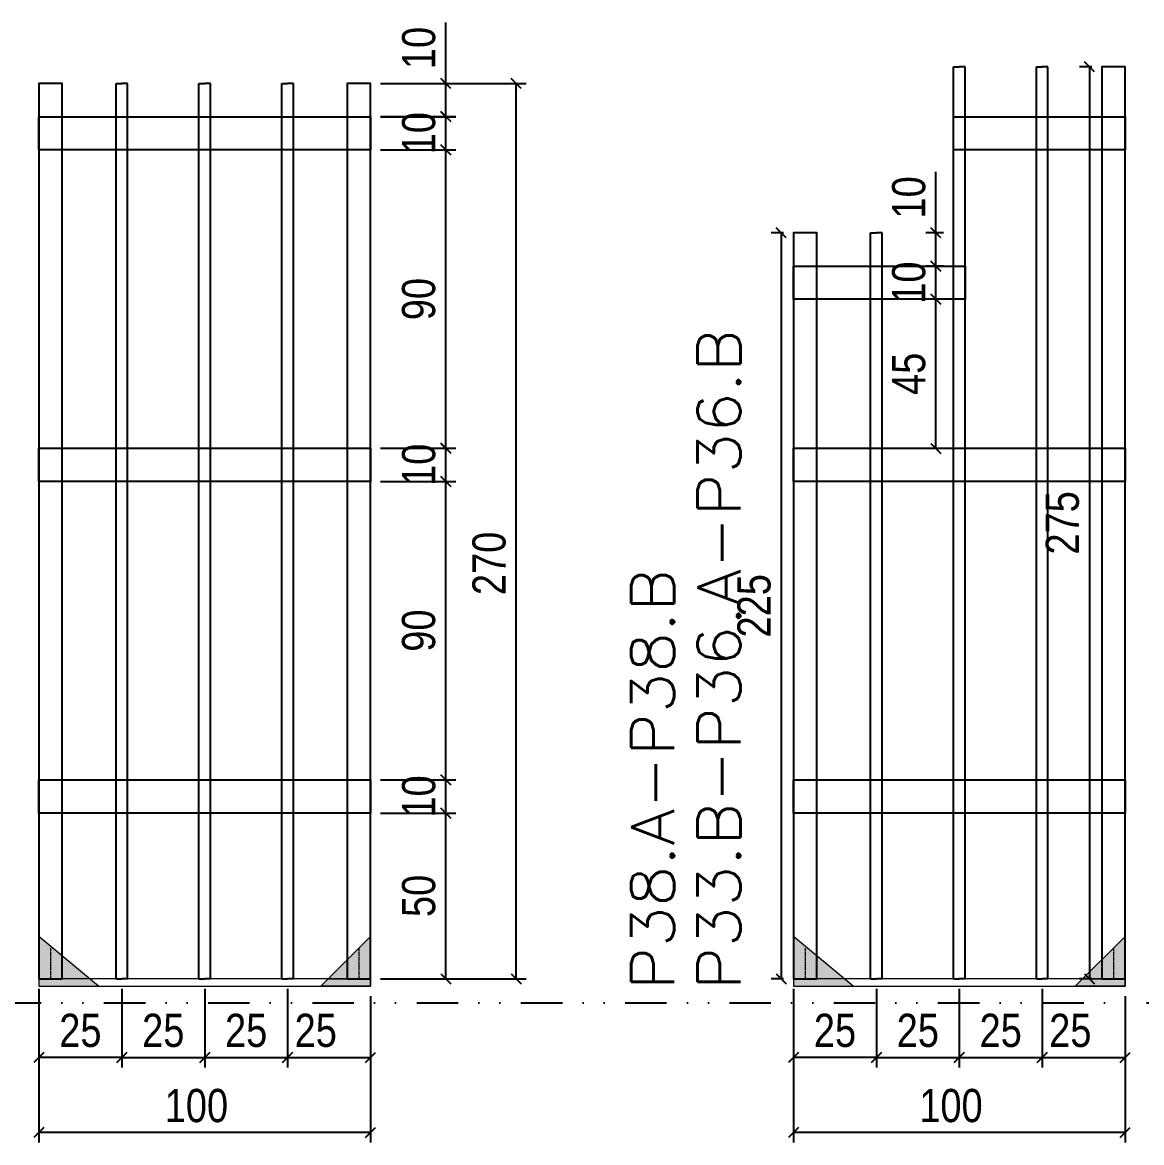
# Model space of a CAD drawing. Extents: x 14400 to 27878, y -21631 to 6985.
# Drawn here: x 20086 to 20423.6, y -13293.9 to -12956.2 of the extents above; entities that cross this region are included whole.
import ezdxf

# ---------------------------------------------------------------- set-up
doc = ezdxf.new("R2010")
doc.units = 0
doc.linetypes.add('DIVIDE2', pattern=[0.625, 0.25, -0.125, 0, -0.125, 0, -0.125])
doc.linetypes.add('HIDDEN', pattern=[0.375, 0.25, -0.125])
for name, color, linetype in [('COTA', 241, 'Continuous'), ('Nível', 160, 'Continuous'), ('SARR_2.2x10', 60, 'Continuous'), ('SARR_3.5x7', 81, 'Continuous'), ('SARR_7x7', 40, 'Continuous')]:
    doc.layers.add(name, color=color, linetype=linetype)
for name, color, linetype, lineweight in [('Madeira', 126, 'Continuous', 18), ('Sarr 2.2x7', 40, 'Continuous', 9), ('Texto Seção', 7, 'Continuous', 15)]:
    doc.layers.add(name, color=color, linetype=linetype, lineweight=lineweight)
doc.styles.add('COTA TECNICA', font='techl___.ttf', dxfattribs={"height": 10})
doc.styles.add('REGUA-120', font='ROMANS.shx', dxfattribs={"height": 15})
doc.dimstyles.new('PAINEL', dxfattribs={"dimtxt": 10, "dimasz": 3, "dimexe": 3, "dimexo": 3, "dimgap": 3, "dimtad": 1, "dimdec": 1, "dimzin": 12, "dimdsep": 46, "dimtxsty": 'COTA TECNICA', "dimblk1": 'OBLIQUE', "dimblk2": 'OBLIQUE', "dimsah": 1, "dimcen": 0.9, "dimclrd": 4, "dimclre": 4, "dimclrt": 240, "dimadec": 1, "dimazin": 3, "dimtfac": 1, "dimtdec": 1, "dimtmove": 0, "dimatfit": 3, "dimfxl": 1, "dimtolj": 1, "dimtzin": 12, "dimarcsym": 0})

# ---------------------------------------------------------------- blocks, each defined once
blk = doc.blocks.new('_Oblique')
at = {"color": 0, "linetype": 'ByBlock', "lineweight": -2}
blk.add_line((-0.5, -0.5), (0.5, 0.5), dxfattribs=at)
blk = doc.blocks.new('*D3306')
at = {"layer": 'COTA', "color": 4, "lineweight": -2, "transparency": 16777216}
for p, q in [((20090.98, -13262.77), (20090.98, -13293.94)), ((20190.98, -13262.77), (20190.98, -13293.94)), ((20190.98, -13290.94), (20090.98, -13290.94))]:
    blk.add_line(p, q, dxfattribs=at)
at = {"layer": 'Defpoints', "color": 0, "transparency": 16777216}
for p in [(20090.98, -13259.77), (20190.98, -13259.77), (20090.98, -13290.94)]:
    blk.add_point(p, dxfattribs=at)
at = {"layer": 'COTA', "color": 4, "lineweight": -2, "transparency": 16777216, "xscale": 3, "yscale": 3, "zscale": 3, "rotation": 180}
blk.add_blockref('_Oblique', (20090.98, -13290.94), dxfattribs=at)
at = {"layer": 'COTA', "color": 4, "lineweight": -2, "transparency": 16777216, "xscale": 3, "yscale": 3, "zscale": 3}
blk.add_blockref('_Oblique', (20190.98, -13290.94), dxfattribs=at)
at = {"layer": 'COTA', "color": 240, "transparency": 16777216, "insert": (20138.48, -13282.84), "char_height": 10, "attachment_point": 5, "style": 'COTA TECNICA'}
blk.add_mtext('\\A1;100', dxfattribs=at)
blk = doc.blocks.new('*D3307')
at = {"layer": 'COTA', "color": 4, "lineweight": -2, "transparency": 16777216}
for p, q in [((20090.98, -13247.57), (20090.98, -13271.27)), ((20115.98, -13247.57), (20115.98, -13271.27)), ((20115.98, -13268.27), (20090.98, -13268.27))]:
    blk.add_line(p, q, dxfattribs=at)
at = {"layer": 'Defpoints', "color": 0, "transparency": 16777216}
for p in [(20090.98, -13244.57), (20115.98, -13244.57), (20090.98, -13268.27)]:
    blk.add_point(p, dxfattribs=at)
at = {"layer": 'COTA', "color": 4, "lineweight": -2, "transparency": 16777216, "xscale": 3, "yscale": 3, "zscale": 3, "rotation": 180}
blk.add_blockref('_Oblique', (20090.98, -13268.27), dxfattribs=at)
at = {"layer": 'COTA', "color": 4, "lineweight": -2, "transparency": 16777216, "xscale": 3, "yscale": 3, "zscale": 3}
blk.add_blockref('_Oblique', (20115.98, -13268.27), dxfattribs=at)
at = {"layer": 'COTA', "color": 240, "transparency": 16777216, "insert": (20103.48, -13260.16), "char_height": 10, "attachment_point": 5, "style": 'COTA TECNICA'}
blk.add_mtext('\\A1;25', dxfattribs=at)
blk = doc.blocks.new('*D3308')
at = {"layer": 'COTA', "color": 4, "lineweight": -2, "transparency": 16777216}
for p, q in [((20165.98, -13247.57), (20165.98, -13271.27)), ((20190.98, -13249.77), (20190.98, -13271.27)), ((20165.98, -13268.27), (20190.98, -13268.27))]:
    blk.add_line(p, q, dxfattribs=at)
at = {"layer": 'Defpoints', "color": 0, "transparency": 16777216}
for p in [(20165.98, -13244.57), (20190.98, -13246.77), (20190.98, -13268.27)]:
    blk.add_point(p, dxfattribs=at)
at = {"layer": 'COTA', "color": 4, "lineweight": -2, "transparency": 16777216, "xscale": 3, "yscale": 3, "zscale": 3, "rotation": 180}
blk.add_blockref('_Oblique', (20165.98, -13268.27), dxfattribs=at)
at = {"layer": 'COTA', "color": 4, "lineweight": -2, "transparency": 16777216, "xscale": 3, "yscale": 3, "zscale": 3}
blk.add_blockref('_Oblique', (20190.98, -13268.27), dxfattribs=at)
at = {"layer": 'COTA', "color": 240, "transparency": 16777216, "insert": (20174.48, -13260.16), "char_height": 10, "attachment_point": 5, "style": 'COTA TECNICA'}
blk.add_mtext('\\A1;25', dxfattribs=at)
blk = doc.blocks.new('*D3309')
at = {"layer": 'COTA', "color": 4, "lineweight": -2, "transparency": 16777216}
for p, q in [((20115.98, -13247.57), (20115.98, -13271.27)), ((20140.98, -13247.57), (20140.98, -13271.27)), ((20115.98, -13268.27), (20140.98, -13268.27))]:
    blk.add_line(p, q, dxfattribs=at)
at = {"layer": 'Defpoints', "color": 0, "transparency": 16777216}
for p in [(20115.98, -13244.57), (20140.98, -13244.57), (20140.98, -13268.27)]:
    blk.add_point(p, dxfattribs=at)
at = {"layer": 'COTA', "color": 4, "lineweight": -2, "transparency": 16777216, "xscale": 3, "yscale": 3, "zscale": 3, "rotation": 180}
blk.add_blockref('_Oblique', (20115.98, -13268.27), dxfattribs=at)
at = {"layer": 'COTA', "color": 4, "lineweight": -2, "transparency": 16777216, "xscale": 3, "yscale": 3, "zscale": 3}
blk.add_blockref('_Oblique', (20140.98, -13268.27), dxfattribs=at)
at = {"layer": 'COTA', "color": 240, "transparency": 16777216, "insert": (20128.48, -13260.16), "char_height": 10, "attachment_point": 5, "style": 'COTA TECNICA'}
blk.add_mtext('\\A1;25', dxfattribs=at)
blk = doc.blocks.new('*D3310')
at = {"layer": 'COTA', "color": 4, "lineweight": -2, "transparency": 16777216}
for p, q in [((20193.98, -13194.57), (20216.68, -13194.57)), ((20213.68, -13244.57), (20213.68, -13194.57)), ((20193.98, -13244.57), (20216.68, -13244.57))]:
    blk.add_line(p, q, dxfattribs=at)
at = {"layer": 'Defpoints', "color": 0, "transparency": 16777216}
for p in [(20190.98, -13194.57), (20213.68, -13194.57), (20190.98, -13244.57)]:
    blk.add_point(p, dxfattribs=at)
at = {"layer": 'COTA', "color": 4, "lineweight": -2, "transparency": 16777216, "xscale": 3, "yscale": 3, "zscale": 3}
for p, rotation in [((20213.68, -13194.57), 90), ((20213.68, -13244.57), 270)]:
    blk.add_blockref('_Oblique', p, dxfattribs=dict(at, rotation=rotation))
at = {"layer": 'COTA', "color": 240, "transparency": 16777216, "insert": (20205.57, -13219.57), "char_height": 10, "attachment_point": 5, "rotation": 90, "style": 'COTA TECNICA'}
blk.add_mtext('\\A1;50', dxfattribs=at)
blk = doc.blocks.new('*D3311')
at = {"layer": 'COTA', "color": 4, "lineweight": -2, "transparency": 16777216}
for p, q in [((20140.98, -13247.57), (20140.98, -13271.27)), ((20165.98, -13247.57), (20165.98, -13271.27)), ((20140.98, -13268.27), (20165.98, -13268.27))]:
    blk.add_line(p, q, dxfattribs=at)
at = {"layer": 'Defpoints', "color": 0, "transparency": 16777216}
for p in [(20140.98, -13244.57), (20165.98, -13244.57), (20165.98, -13268.27)]:
    blk.add_point(p, dxfattribs=at)
at = {"layer": 'COTA', "color": 4, "lineweight": -2, "transparency": 16777216, "xscale": 3, "yscale": 3, "zscale": 3, "rotation": 180}
blk.add_blockref('_Oblique', (20140.98, -13268.27), dxfattribs=at)
at = {"layer": 'COTA', "color": 4, "lineweight": -2, "transparency": 16777216, "xscale": 3, "yscale": 3, "zscale": 3}
blk.add_blockref('_Oblique', (20165.98, -13268.27), dxfattribs=at)
at = {"layer": 'COTA', "color": 240, "transparency": 16777216, "insert": (20153.48, -13260.16), "char_height": 10, "attachment_point": 5, "style": 'COTA TECNICA'}
blk.add_mtext('\\A1;25', dxfattribs=at)
blk = doc.blocks.new('*D3312')
at = {"layer": 'COTA', "color": 4, "lineweight": -2, "transparency": 16777216}
for p, q in [((20193.98, -13184.57), (20216.68, -13184.57)), ((20213.68, -13194.57), (20213.68, -13184.57)), ((20193.98, -13194.57), (20216.68, -13194.57))]:
    blk.add_line(p, q, dxfattribs=at)
at = {"layer": 'Defpoints', "color": 0, "transparency": 16777216}
for p in [(20190.98, -13184.57), (20213.68, -13184.57), (20190.98, -13194.57)]:
    blk.add_point(p, dxfattribs=at)
at = {"layer": 'COTA', "color": 4, "lineweight": -2, "transparency": 16777216, "xscale": 3, "yscale": 3, "zscale": 3}
for p, rotation in [((20213.68, -13184.57), 90), ((20213.68, -13194.57), 270)]:
    blk.add_blockref('_Oblique', p, dxfattribs=dict(at, rotation=rotation))
at = {"layer": 'COTA', "color": 240, "transparency": 16777216, "insert": (20205.58, -13189.57), "char_height": 10, "attachment_point": 5, "rotation": 90, "style": 'COTA TECNICA'}
blk.add_mtext('\\A1;10', dxfattribs=at)
blk = doc.blocks.new('*D3313')
at = {"layer": 'COTA', "color": 4, "lineweight": -2, "transparency": 16777216}
for p, q in [((20193.98, -13094.57), (20216.68, -13094.57)), ((20213.68, -13184.57), (20213.68, -13094.57)), ((20193.98, -13184.57), (20216.68, -13184.57))]:
    blk.add_line(p, q, dxfattribs=at)
at = {"layer": 'Defpoints', "color": 0, "transparency": 16777216}
for p in [(20190.98, -13094.57), (20213.68, -13094.57), (20190.98, -13184.57)]:
    blk.add_point(p, dxfattribs=at)
at = {"layer": 'COTA', "color": 4, "lineweight": -2, "transparency": 16777216, "xscale": 3, "yscale": 3, "zscale": 3}
for p, rotation in [((20213.68, -13094.57), 90), ((20213.68, -13184.57), 270)]:
    blk.add_blockref('_Oblique', p, dxfattribs=dict(at, rotation=rotation))
at = {"layer": 'COTA', "color": 240, "transparency": 16777216, "insert": (20205.55, -13139.57), "char_height": 10, "attachment_point": 5, "rotation": 90, "style": 'COTA TECNICA'}
blk.add_mtext('\\A1;90', dxfattribs=at)
blk = doc.blocks.new('*D3314')
at = {"layer": 'COTA', "color": 4, "lineweight": -2, "transparency": 16777216}
for p, q in [((20193.98, -13084.57), (20216.68, -13084.57)), ((20213.68, -13094.57), (20213.68, -13084.57)), ((20193.98, -13094.57), (20216.68, -13094.57))]:
    blk.add_line(p, q, dxfattribs=at)
at = {"layer": 'Defpoints', "color": 0, "transparency": 16777216}
for p in [(20190.98, -13084.57), (20213.68, -13084.57), (20190.98, -13094.57)]:
    blk.add_point(p, dxfattribs=at)
at = {"layer": 'COTA', "color": 4, "lineweight": -2, "transparency": 16777216, "xscale": 3, "yscale": 3, "zscale": 3}
for p, rotation in [((20213.68, -13084.57), 90), ((20213.68, -13094.57), 270)]:
    blk.add_blockref('_Oblique', p, dxfattribs=dict(at, rotation=rotation))
at = {"layer": 'COTA', "color": 240, "transparency": 16777216, "insert": (20205.58, -13089.57), "char_height": 10, "attachment_point": 5, "rotation": 90, "style": 'COTA TECNICA'}
blk.add_mtext('\\A1;10', dxfattribs=at)
blk = doc.blocks.new('*D3315')
at = {"layer": 'COTA', "color": 4, "lineweight": -2, "transparency": 16777216}
for p, q in [((20193.98, -12974.6), (20237.9, -12974.6)), ((20234.9, -13244.6), (20234.9, -12974.6)), ((20193.98, -13244.6), (20237.9, -13244.6))]:
    blk.add_line(p, q, dxfattribs=at)
at = {"layer": 'Defpoints', "color": 0, "transparency": 16777216}
for p in [(20190.98, -12974.6), (20234.9, -12974.6), (20190.98, -13244.6)]:
    blk.add_point(p, dxfattribs=at)
at = {"layer": 'COTA', "color": 4, "lineweight": -2, "transparency": 16777216, "xscale": 3, "yscale": 3, "zscale": 3}
for p, rotation in [((20234.9, -12974.6), 90), ((20234.9, -13244.6), 270)]:
    blk.add_blockref('_Oblique', p, dxfattribs=dict(at, rotation=rotation))
at = {"layer": 'COTA', "color": 240, "transparency": 16777216, "insert": (20226.8, -13119.3), "char_height": 10, "attachment_point": 5, "rotation": 90, "style": 'COTA TECNICA'}
blk.add_mtext('\\A1;270', dxfattribs=at)
blk = doc.blocks.new('*D3321')
at = {"layer": 'COTA', "color": 4, "lineweight": -2, "transparency": 16777216}
for p, q in [((20318.59, -13262.77), (20318.59, -13293.94)), ((20418.59, -13262.77), (20418.59, -13293.94)), ((20418.59, -13290.94), (20318.59, -13290.94))]:
    blk.add_line(p, q, dxfattribs=at)
at = {"layer": 'Defpoints', "color": 0, "transparency": 16777216}
for p in [(20318.59, -13259.77), (20418.59, -13259.77), (20318.59, -13290.94)]:
    blk.add_point(p, dxfattribs=at)
at = {"layer": 'COTA', "color": 4, "lineweight": -2, "transparency": 16777216, "xscale": 3, "yscale": 3, "zscale": 3, "rotation": 180}
blk.add_blockref('_Oblique', (20318.59, -13290.94), dxfattribs=at)
at = {"layer": 'COTA', "color": 4, "lineweight": -2, "transparency": 16777216, "xscale": 3, "yscale": 3, "zscale": 3}
blk.add_blockref('_Oblique', (20418.59, -13290.94), dxfattribs=at)
at = {"layer": 'COTA', "color": 240, "transparency": 16777216, "insert": (20366.09, -13282.84), "char_height": 10, "attachment_point": 5, "style": 'COTA TECNICA'}
blk.add_mtext('\\A1;100', dxfattribs=at)
blk = doc.blocks.new('*D3322')
at = {"layer": 'COTA', "color": 4, "lineweight": -2, "transparency": 16777216}
for p, q in [((20318.59, -13247.57), (20318.59, -13271.27)), ((20343.59, -13247.57), (20343.59, -13271.27)), ((20343.59, -13268.27), (20318.59, -13268.27))]:
    blk.add_line(p, q, dxfattribs=at)
at = {"layer": 'Defpoints', "color": 0, "transparency": 16777216}
for p in [(20318.59, -13244.57), (20343.59, -13244.57), (20318.59, -13268.27)]:
    blk.add_point(p, dxfattribs=at)
at = {"layer": 'COTA', "color": 4, "lineweight": -2, "transparency": 16777216, "xscale": 3, "yscale": 3, "zscale": 3, "rotation": 180}
blk.add_blockref('_Oblique', (20318.59, -13268.27), dxfattribs=at)
at = {"layer": 'COTA', "color": 4, "lineweight": -2, "transparency": 16777216, "xscale": 3, "yscale": 3, "zscale": 3}
blk.add_blockref('_Oblique', (20343.59, -13268.27), dxfattribs=at)
at = {"layer": 'COTA', "color": 240, "transparency": 16777216, "insert": (20331.09, -13260.16), "char_height": 10, "attachment_point": 5, "style": 'COTA TECNICA'}
blk.add_mtext('\\A1;25', dxfattribs=at)
blk = doc.blocks.new('*D3323')
at = {"layer": 'COTA', "color": 4, "lineweight": -2, "transparency": 16777216}
for p, q in [((20393.59, -13247.57), (20393.59, -13271.27)), ((20418.59, -13249.77), (20418.59, -13271.27)), ((20393.59, -13268.27), (20418.59, -13268.27))]:
    blk.add_line(p, q, dxfattribs=at)
at = {"layer": 'Defpoints', "color": 0, "transparency": 16777216}
for p in [(20393.59, -13244.57), (20418.59, -13246.77), (20418.59, -13268.27)]:
    blk.add_point(p, dxfattribs=at)
at = {"layer": 'COTA', "color": 4, "lineweight": -2, "transparency": 16777216, "xscale": 3, "yscale": 3, "zscale": 3, "rotation": 180}
blk.add_blockref('_Oblique', (20393.59, -13268.27), dxfattribs=at)
at = {"layer": 'COTA', "color": 4, "lineweight": -2, "transparency": 16777216, "xscale": 3, "yscale": 3, "zscale": 3}
blk.add_blockref('_Oblique', (20418.59, -13268.27), dxfattribs=at)
at = {"layer": 'COTA', "color": 240, "transparency": 16777216, "insert": (20402.09, -13260.16), "char_height": 10, "attachment_point": 5, "style": 'COTA TECNICA'}
blk.add_mtext('\\A1;25', dxfattribs=at)
blk = doc.blocks.new('*D3324')
at = {"layer": 'COTA', "color": 4, "lineweight": -2, "transparency": 16777216}
for p, q in [((20343.59, -13247.57), (20343.59, -13271.27)), ((20368.59, -13247.57), (20368.59, -13271.27)), ((20343.59, -13268.27), (20368.59, -13268.27))]:
    blk.add_line(p, q, dxfattribs=at)
at = {"layer": 'Defpoints', "color": 0, "transparency": 16777216}
for p in [(20343.59, -13244.57), (20368.59, -13244.57), (20368.59, -13268.27)]:
    blk.add_point(p, dxfattribs=at)
at = {"layer": 'COTA', "color": 4, "lineweight": -2, "transparency": 16777216, "xscale": 3, "yscale": 3, "zscale": 3, "rotation": 180}
blk.add_blockref('_Oblique', (20343.59, -13268.27), dxfattribs=at)
at = {"layer": 'COTA', "color": 4, "lineweight": -2, "transparency": 16777216, "xscale": 3, "yscale": 3, "zscale": 3}
blk.add_blockref('_Oblique', (20368.59, -13268.27), dxfattribs=at)
at = {"layer": 'COTA', "color": 240, "transparency": 16777216, "insert": (20356.09, -13260.16), "char_height": 10, "attachment_point": 5, "style": 'COTA TECNICA'}
blk.add_mtext('\\A1;25', dxfattribs=at)
blk = doc.blocks.new('*D3325')
at = {"layer": 'COTA', "color": 4, "lineweight": -2, "transparency": 16777216}
for p, q in [((20368.59, -13247.57), (20368.59, -13271.27)), ((20393.59, -13247.57), (20393.59, -13271.27)), ((20368.59, -13268.27), (20393.59, -13268.27))]:
    blk.add_line(p, q, dxfattribs=at)
at = {"layer": 'Defpoints', "color": 0, "transparency": 16777216}
for p in [(20368.59, -13244.57), (20393.59, -13244.57), (20393.59, -13268.27)]:
    blk.add_point(p, dxfattribs=at)
at = {"layer": 'COTA', "color": 4, "lineweight": -2, "transparency": 16777216, "xscale": 3, "yscale": 3, "zscale": 3, "rotation": 180}
blk.add_blockref('_Oblique', (20368.59, -13268.27), dxfattribs=at)
at = {"layer": 'COTA', "color": 4, "lineweight": -2, "transparency": 16777216, "xscale": 3, "yscale": 3, "zscale": 3}
blk.add_blockref('_Oblique', (20393.59, -13268.27), dxfattribs=at)
at = {"layer": 'COTA', "color": 240, "transparency": 16777216, "insert": (20381.09, -13260.16), "char_height": 10, "attachment_point": 5, "style": 'COTA TECNICA'}
blk.add_mtext('\\A1;25', dxfattribs=at)
blk = doc.blocks.new('*D3341')
at = {"layer": 'COTA', "color": 4, "lineweight": -2, "transparency": 16777216}
for p, q in [((20193.98, -12994.6), (20216.68, -12994.6)), ((20213.68, -13084.6), (20213.68, -12994.6)), ((20193.98, -13084.6), (20216.68, -13084.6))]:
    blk.add_line(p, q, dxfattribs=at)
at = {"layer": 'Defpoints', "color": 0, "transparency": 16777216}
for p in [(20190.98, -12994.6), (20213.68, -12994.6), (20190.98, -13084.6)]:
    blk.add_point(p, dxfattribs=at)
at = {"layer": 'COTA', "color": 4, "lineweight": -2, "transparency": 16777216, "xscale": 3, "yscale": 3, "zscale": 3}
for p, rotation in [((20213.68, -12994.6), 90), ((20213.68, -13084.6), 270)]:
    blk.add_blockref('_Oblique', p, dxfattribs=dict(at, rotation=rotation))
at = {"layer": 'COTA', "color": 240, "transparency": 16777216, "insert": (20205.55, -13039.6), "char_height": 10, "attachment_point": 5, "rotation": 90, "style": 'COTA TECNICA'}
blk.add_mtext('\\A1;90', dxfattribs=at)
blk = doc.blocks.new('*D3342')
at = {"layer": 'COTA', "color": 4, "lineweight": -2, "transparency": 16777216}
for p, q in [((20193.98, -12984.57), (20216.68, -12984.57)), ((20213.68, -12994.57), (20213.68, -12984.57)), ((20193.98, -12994.57), (20216.68, -12994.57))]:
    blk.add_line(p, q, dxfattribs=at)
at = {"layer": 'Defpoints', "color": 0, "transparency": 16777216}
for p in [(20190.98, -12984.57), (20213.68, -12984.57), (20190.98, -12994.57)]:
    blk.add_point(p, dxfattribs=at)
at = {"layer": 'COTA', "color": 4, "lineweight": -2, "transparency": 16777216, "xscale": 3, "yscale": 3, "zscale": 3}
for p, rotation in [((20213.68, -12984.57), 90), ((20213.68, -12994.57), 270)]:
    blk.add_blockref('_Oblique', p, dxfattribs=dict(at, rotation=rotation))
at = {"layer": 'COTA', "color": 240, "transparency": 16777216, "insert": (20205.58, -12989.57), "char_height": 10, "attachment_point": 5, "rotation": 90, "style": 'COTA TECNICA'}
blk.add_mtext('\\A1;10', dxfattribs=at)
blk = doc.blocks.new('*D3343')
at = {"layer": 'COTA', "color": 4, "lineweight": -2, "transparency": 16777216}
for p, q in [((20213.68, -12974.6), (20213.68, -12956.17)), ((20193.98, -12974.6), (20216.68, -12974.6)), ((20213.68, -12984.6), (20213.68, -12974.6)), ((20193.98, -12984.6), (20216.68, -12984.6))]:
    blk.add_line(p, q, dxfattribs=at)
at = {"layer": 'Defpoints', "color": 0, "transparency": 16777216}
for p in [(20190.98, -12974.6), (20213.68, -12974.6), (20190.98, -12984.6)]:
    blk.add_point(p, dxfattribs=at)
at = {"layer": 'COTA', "color": 4, "lineweight": -2, "transparency": 16777216, "xscale": 3, "yscale": 3, "zscale": 3}
for p, rotation in [((20213.68, -12974.6), 90), ((20213.68, -12984.6), 270)]:
    blk.add_blockref('_Oblique', p, dxfattribs=dict(at, rotation=rotation))
at = {"layer": 'COTA', "color": 240, "transparency": 16777216, "insert": (20205.58, -12963.89), "char_height": 10, "attachment_point": 5, "rotation": 90, "style": 'COTA TECNICA'}
blk.add_mtext('\\A1;10', dxfattribs=at)
blk = doc.blocks.new('*D3348')
at = {"layer": 'COTA', "color": 4, "lineweight": -2, "transparency": 16777216}
for p, q in [((20408.59, -12969.6), (20404.85, -12969.6)), ((20407.85, -12969.6), (20407.85, -13244.57)), ((20408.59, -13244.57), (20404.85, -13244.57))]:
    blk.add_line(p, q, dxfattribs=at)
at = {"layer": 'Defpoints', "color": 0, "transparency": 16777216}
for p in [(20411.59, -12969.6), (20407.85, -13244.57), (20411.59, -13244.57)]:
    blk.add_point(p, dxfattribs=at)
at = {"layer": 'COTA', "color": 4, "lineweight": -2, "transparency": 16777216, "xscale": 3, "yscale": 3, "zscale": 3}
for p, rotation in [((20407.85, -12969.6), 90), ((20407.85, -13244.57), 270)]:
    blk.add_blockref('_Oblique', p, dxfattribs=dict(at, rotation=rotation))
at = {"layer": 'COTA', "color": 240, "transparency": 16777216, "insert": (20399.74, -13107.08), "char_height": 10, "attachment_point": 5, "rotation": 90, "style": 'COTA TECNICA'}
blk.add_mtext('\\A1;275', dxfattribs=at)
blk = doc.blocks.new('*D3352')
at = {"layer": 'COTA', "color": 4, "lineweight": -2, "transparency": 16777216}
for p, q in [((20315.59, -13019.6), (20311.84, -13019.6)), ((20314.84, -13019.6), (20314.84, -13244.57)), ((20315.59, -13244.57), (20311.84, -13244.57))]:
    blk.add_line(p, q, dxfattribs=at)
at = {"layer": 'Defpoints', "color": 0, "transparency": 16777216}
for p in [(20318.59, -13019.6), (20314.84, -13244.57), (20318.59, -13244.57)]:
    blk.add_point(p, dxfattribs=at)
at = {"layer": 'COTA', "color": 4, "lineweight": -2, "transparency": 16777216, "xscale": 3, "yscale": 3, "zscale": 3}
for p, rotation in [((20314.84, -13019.6), 90), ((20314.84, -13244.57), 270)]:
    blk.add_blockref('_Oblique', p, dxfattribs=dict(at, rotation=rotation))
at = {"layer": 'COTA', "color": 240, "transparency": 16777216, "insert": (20306.73, -13132.08), "char_height": 10, "attachment_point": 5, "rotation": 90, "style": 'COTA TECNICA'}
blk.add_mtext('\\A1;225', dxfattribs=at)
blk = doc.blocks.new('*D3349')
at = {"layer": 'COTA', "color": 4, "lineweight": -2, "transparency": 16777216}
for p, q in [((20363.84, -13029.64), (20358.49, -13029.64)), ((20361.49, -13039.64), (20361.49, -13029.64)), ((20363.84, -13039.64), (20358.49, -13039.64))]:
    blk.add_line(p, q, dxfattribs=at)
at = {"layer": 'Defpoints', "color": 0, "transparency": 16777216}
for p in [(20361.49, -13029.64), (20366.84, -13029.64), (20366.84, -13039.64)]:
    blk.add_point(p, dxfattribs=at)
at = {"layer": 'COTA', "color": 4, "lineweight": -2, "transparency": 16777216, "xscale": 3, "yscale": 3, "zscale": 3}
for p, rotation in [((20361.49, -13029.64), 90), ((20361.49, -13039.64), 270)]:
    blk.add_blockref('_Oblique', p, dxfattribs=dict(at, rotation=rotation))
at = {"layer": 'COTA', "color": 240, "transparency": 16777216, "insert": (20353.39, -13034.64), "char_height": 10, "attachment_point": 5, "rotation": 90, "style": 'COTA TECNICA'}
blk.add_mtext('\\A1;10', dxfattribs=at)
blk = doc.blocks.new('*D3350')
at = {"layer": 'COTA', "color": 4, "lineweight": -2, "transparency": 16777216}
for p, q in [((20361.49, -13019.64), (20361.49, -13001.21)), ((20363.84, -13019.64), (20358.49, -13019.64)), ((20361.49, -13029.64), (20361.49, -13019.64)), ((20363.84, -13029.64), (20358.49, -13029.64))]:
    blk.add_line(p, q, dxfattribs=at)
at = {"layer": 'Defpoints', "color": 0, "transparency": 16777216}
for p in [(20361.49, -13019.64), (20366.84, -13019.64), (20366.84, -13029.64)]:
    blk.add_point(p, dxfattribs=at)
at = {"layer": 'COTA', "color": 4, "lineweight": -2, "transparency": 16777216, "xscale": 3, "yscale": 3, "zscale": 3}
for p, rotation in [((20361.49, -13019.64), 90), ((20361.49, -13029.64), 270)]:
    blk.add_blockref('_Oblique', p, dxfattribs=dict(at, rotation=rotation))
at = {"layer": 'COTA', "color": 240, "transparency": 16777216, "insert": (20353.39, -13008.93), "char_height": 10, "attachment_point": 5, "rotation": 90, "style": 'COTA TECNICA'}
blk.add_mtext('\\A1;10', dxfattribs=at)
blk = doc.blocks.new('*D3351')
at = {"layer": 'COTA', "color": 4, "lineweight": -2, "transparency": 16777216}
for p, q in [((20363.84, -13039.64), (20358.49, -13039.64)), ((20361.49, -13084.64), (20361.49, -13039.64)), ((20363.84, -13084.64), (20358.49, -13084.64))]:
    blk.add_line(p, q, dxfattribs=at)
at = {"layer": 'Defpoints', "color": 0, "transparency": 16777216}
for p in [(20361.49, -13039.64), (20366.84, -13039.64), (20366.84, -13084.64)]:
    blk.add_point(p, dxfattribs=at)
at = {"layer": 'COTA', "color": 4, "lineweight": -2, "transparency": 16777216, "xscale": 3, "yscale": 3, "zscale": 3}
for p, rotation in [((20361.49, -13039.64), 90), ((20361.49, -13084.64), 270)]:
    blk.add_blockref('_Oblique', p, dxfattribs=dict(at, rotation=rotation))
at = {"layer": 'COTA', "color": 240, "transparency": 16777216, "insert": (20353.38, -13062.14), "char_height": 10, "attachment_point": 5, "rotation": 90, "style": 'COTA TECNICA'}
blk.add_mtext('\\A1;45', dxfattribs=at)

msp = doc.modelspace()

# ---------------------------------------------------------------- hatches: boundary and pattern name
at = {"layer": 'Madeira'}
h = msp.add_hatch(color=252, dxfattribs=at)
h.dxf.hatch_style = 2
h.paths.add_polyline_path([(20090.98, -13231.77), (20090.98, -13246.77), (20108.98, -13246.77)])
h = msp.add_hatch(color=252, dxfattribs=at)
h.dxf.hatch_style = 2
h.paths.add_polyline_path([(20190.98, -13231.77), (20190.98, -13246.77), (20175.98, -13246.77)])
h = msp.add_hatch(color=252, dxfattribs=at)
h.dxf.hatch_style = 2
h.paths.add_polyline_path([(20318.59, -13231.77), (20318.59, -13246.77), (20336.59, -13246.77)])
h = msp.add_hatch(color=252, dxfattribs=at)
h.dxf.hatch_style = 2
h.paths.add_polyline_path([(20418.59, -13231.77), (20418.59, -13246.77), (20403.59, -13246.77)])

# ---------------------------------------------------------------- linework, layer by layer
at = {"layer": 'Madeira', "color": 1, "linetype": 'HIDDEN'}
for p, q in [((20094.48, -13235.27), (20094.48, -13244.57)), ((20094.48, -13235.27), (20094.48, -13244.57)), ((20187.48, -13235.27), (20187.48, -13244.57)), ((20187.48, -13235.27), (20187.48, -13244.57)), ((20322.09, -13235.27), (20322.09, -13244.57)), ((20322.09, -13235.27), (20322.09, -13244.57)), ((20415.09, -13235.27), (20415.09, -13244.57)), ((20415.09, -13235.27), (20415.09, -13244.57)), ((20097.98, -13238.77), (20097.98, -13244.57)), ((20325.59, -13238.77), (20325.59, -13244.57)), ((20100.82, -13244.57), (20090.98, -13244.57)), ((20100.82, -13244.57), (20090.98, -13244.57)), ((20106.78, -13244.57), (20090.98, -13244.57)), ((20178.18, -13244.57), (20190.98, -13244.57)), ((20181.15, -13244.57), (20190.98, -13244.57)), ((20181.15, -13244.57), (20190.98, -13244.57)), ((20328.42, -13244.57), (20318.59, -13244.57)), ((20328.42, -13244.57), (20318.59, -13244.57)), ((20334.39, -13244.57), (20318.59, -13244.57)), ((20405.79, -13244.57), (20418.59, -13244.57)), ((20408.75, -13244.57), (20418.59, -13244.57)), ((20408.75, -13244.57), (20418.59, -13244.57))]:
    msp.add_line(p, q, dxfattribs=at)
at = {"layer": 'Madeira'}
for p, q in [((20090.98, -13244.57), (20090.98, -13246.77)), ((20090.98, -13244.57), (20090.98, -13246.77)), ((20090.98, -13244.57), (20090.98, -13246.77)), ((20318.59, -13244.57), (20318.59, -13246.77)), ((20318.59, -13244.57), (20318.59, -13246.77)), ((20318.59, -13244.57), (20318.59, -13246.77))]:
    msp.add_line(p, q, dxfattribs=at)
at = {"layer": 'Madeira', "color": 0}
for points in [[(20090.98, -13231.77), (20090.98, -13246.77), (20108.98, -13246.77), (20090.98, -13231.77)], [(20190.98, -13231.77), (20190.98, -13246.77), (20175.98, -13246.77), (20190.98, -13231.77)], [(20318.59, -13231.77), (20318.59, -13246.77), (20336.59, -13246.77), (20318.59, -13231.77)], [(20418.59, -13231.77), (20418.59, -13246.77), (20403.59, -13246.77), (20418.59, -13231.77)]]:
    msp.add_lwpolyline(points, dxfattribs=at)
at = {"layer": 'Nível', "color": 4, "linetype": 'DIVIDE2', "ltscale": 50}
msp.add_line((19229.97, -13251.77), (20599.97, -13251.77), dxfattribs=at)
at = {"layer": 'Sarr 2.2x7'}
for points in [[(20190.98, -13244.57), (20090.98, -13244.57), (20090.98, -13246.77), (20190.98, -13246.77)], [(20418.59, -13244.57), (20318.59, -13244.57), (20318.59, -13246.77), (20418.59, -13246.77)]]:
    msp.add_lwpolyline(points, close=True, dxfattribs=at)
at = {"layer": 'SARR_2.2x10'}
for points in [[(20090.98, -12984.6), (20190.98, -12984.6), (20190.98, -12994.6), (20090.98, -12994.6)], [(20366.84, -12984.6), (20418.59, -12984.6), (20418.59, -12994.6), (20366.84, -12994.6)], [(20318.59, -13029.64), (20370.34, -13029.64), (20370.34, -13039.64), (20318.59, -13039.64)], [(20090.98, -13084.6), (20190.98, -13084.6), (20190.98, -13094.6), (20090.98, -13094.6)], [(20318.59, -13084.6), (20418.59, -13084.6), (20418.59, -13094.6), (20318.59, -13094.6)], [(20090.98, -13184.6), (20190.98, -13184.6), (20190.98, -13194.6), (20090.98, -13194.6)], [(20318.59, -13184.6), (20418.59, -13184.6), (20418.59, -13194.6), (20318.59, -13194.6)]]:
    msp.add_lwpolyline(points, close=True, dxfattribs=at)
at = {"layer": 'SARR_3.5x7'}
for p, q in [((20366.84, -13244.57), (20366.84, -12969.6)), ((20366.84, -12969.6), (20368.59, -12969.6)), ((20370.34, -12969.6), (20368.59, -12969.6)), ((20370.34, -13244.57), (20370.34, -12969.6)), ((20391.84, -13244.57), (20391.84, -12969.6)), ((20391.84, -12969.6), (20393.59, -12969.6)), ((20395.34, -12969.6), (20393.59, -12969.6)), ((20395.34, -13244.57), (20395.34, -12969.6)), ((20114.23, -13244.57), (20114.23, -12974.6)), ((20114.23, -12974.6), (20115.98, -12974.6)), ((20117.73, -12974.6), (20115.98, -12974.6)), ((20117.73, -13244.57), (20117.73, -12974.6)), ((20139.23, -13244.57), (20139.23, -12974.6)), ((20139.23, -12974.6), (20140.98, -12974.6)), ((20142.73, -12974.6), (20140.98, -12974.6)), ((20142.73, -13244.57), (20142.73, -12974.6)), ((20164.23, -13244.57), (20164.23, -12974.6)), ((20164.23, -12974.6), (20165.98, -12974.6)), ((20167.73, -12974.6), (20165.98, -12974.6)), ((20167.73, -13244.57), (20167.73, -12974.6)), ((20341.84, -13244.57), (20341.84, -13019.6)), ((20341.84, -13019.6), (20343.59, -13019.6)), ((20345.34, -13019.6), (20343.59, -13019.6)), ((20345.34, -13244.57), (20345.34, -13019.6)), ((20114.23, -13244.57), (20115.98, -13244.57)), ((20117.73, -13244.57), (20115.98, -13244.57)), ((20139.23, -13244.57), (20140.98, -13244.57)), ((20142.73, -13244.57), (20140.98, -13244.57)), ((20164.23, -13244.57), (20165.98, -13244.57)), ((20167.73, -13244.57), (20165.98, -13244.57)), ((20341.84, -13244.57), (20343.59, -13244.57)), ((20345.34, -13244.57), (20343.59, -13244.57)), ((20366.84, -13244.57), (20368.59, -13244.57)), ((20370.34, -13244.57), (20368.59, -13244.57)), ((20391.84, -13244.57), (20393.59, -13244.57)), ((20395.34, -13244.57), (20393.59, -13244.57))]:
    msp.add_line(p, q, dxfattribs=at)
at = {"layer": 'SARR_7x7'}
for points in [[(20411.59, -13244.57), (20418.59, -13244.57), (20418.59, -12969.6), (20411.59, -12969.6)], [(20090.98, -13244.57), (20097.98, -13244.57), (20097.98, -12974.6), (20090.98, -12974.6)], [(20183.98, -13244.57), (20190.98, -13244.57), (20190.98, -12974.6), (20183.98, -12974.6)], [(20318.59, -13244.57), (20325.59, -13244.57), (20325.59, -13019.6), (20318.59, -13019.6)]]:
    msp.add_lwpolyline(points, close=True, dxfattribs=at)

# ---------------------------------------------------------------- texts
at = {"layer": 'Texto Seção', "style": 'REGUA-120', "width": 1.1}
for s, p in [('P33.B-P36.A-P36.B', (20302.59, -13247.88)), ('P38.A-P38.B', (20282.59, -13247.88))]:
    msp.add_text(s, height=13, rotation=90, dxfattribs=at).set_placement(p)

# ---------------------------------------------------------------- dimensions: what is measured, and where the dimension line sits
at = {"layer": 'COTA'}
for base, p1, p2, picture, middle in [((20213.68, -12974.6), (20190.98, -12984.6), (20190.98, -12974.6), '*D3343', (20205.58, -12963.89)), ((20407.85, -13244.57), (20411.59, -12969.6), (20411.59, -13244.57), '*D3348', (20399.74, -13107.08)), ((20213.68, -12994.6), (20190.98, -13084.6), (20190.98, -12994.6), '*D3341', (20205.55, -13039.6)), ((20361.49, -13019.64), (20366.84, -13029.64), (20366.84, -13019.64), '*D3350', (20353.39, -13008.93)), ((20314.84, -13244.57), (20318.59, -13019.6), (20318.59, -13244.57), '*D3352', (20306.73, -13132.08)), ((20361.49, -13039.64), (20366.84, -13084.64), (20366.84, -13039.64), '*D3351', (20353.38, -13062.14))]:
    dim = msp.add_linear_dim(base=base, p1=p1, p2=p2, angle=90, dimstyle='PAINEL', dxfattribs=at)
    dim.commit()
    dim.dimension.update_dxf_attribs({"geometry": picture, "text_midpoint": middle})
for base, p1, p2, angle, picture, middle in [((20234.9, -12974.6), (20190.98, -13244.6), (20190.98, -12974.6), 90, '*D3315', (20234.9, -13119.3)), ((20213.68, -12984.57), (20190.98, -12994.57), (20190.98, -12984.57), 90, '*D3342', (20213.68, -12989.57)), ((20213.68, -13084.57), (20190.98, -13094.57), (20190.98, -13084.57), 90, '*D3314', (20213.68, -13089.57)), ((20213.68, -13184.57), (20190.98, -13194.57), (20190.98, -13184.57), 90, '*D3312', (20213.68, -13189.57)), ((20090.98, -13290.94), (20190.98, -13259.77), (20090.98, -13259.77), 180, '*D3306', (20138.48, -13290.94)), ((20318.59, -13290.94), (20418.59, -13259.77), (20318.59, -13259.77), 180, '*D3321', (20366.09, -13290.94))]:
    dim = msp.add_linear_dim(base=base, p1=p1, p2=p2, angle=angle, dimstyle='PAINEL', override={"dimtmove": 1}, dxfattribs=at)
    dim.commit()
    dim.dimension.update_dxf_attribs({"geometry": picture, "text_midpoint": middle, "dimtype": 160})
dim = msp.add_linear_dim(base=(20361.49, -13029.64), p1=(20366.84, -13039.64), p2=(20366.84, -13029.64), angle=90, dimstyle='PAINEL', dxfattribs=at)
dim.commit()
dim.dimension.update_dxf_attribs({"geometry": '*D3349', "text_midpoint": (20361.49, -13034.64), "dimtype": 160})
for base, p1, p2, angle, picture, middle in [((20213.68, -13094.57), (20190.98, -13184.57), (20190.98, -13094.57), 90, '*D3313', (20205.55, -13139.57)), ((20213.68, -13194.57), (20190.98, -13244.57), (20190.98, -13194.57), 90, '*D3310', (20205.57, -13219.57)), ((20090.98, -13268.27), (20115.98, -13244.57), (20090.98, -13244.57), 180, '*D3307', (20103.48, -13260.16)), ((20318.59, -13268.27), (20343.59, -13244.57), (20318.59, -13244.57), 180, '*D3322', (20331.09, -13260.16))]:
    dim = msp.add_linear_dim(base=base, p1=p1, p2=p2, angle=angle, dimstyle='PAINEL', override={"dimtmove": 1}, dxfattribs=at)
    dim.commit()
    dim.dimension.update_dxf_attribs({"geometry": picture, "text_midpoint": middle})
for base, p1, p2, picture, middle in [((20140.98, -13268.27), (20115.98, -13244.57), (20140.98, -13244.57), '*D3309', (20128.48, -13260.16)), ((20165.98, -13268.27), (20140.98, -13244.57), (20165.98, -13244.57), '*D3311', (20153.48, -13260.16)), ((20368.59, -13268.27), (20343.59, -13244.57), (20368.59, -13244.57), '*D3324', (20356.09, -13260.16)), ((20393.59, -13268.27), (20368.59, -13244.57), (20393.59, -13244.57), '*D3325', (20381.09, -13260.16))]:
    dim = msp.add_linear_dim(base=base, p1=p1, p2=p2, dimstyle='PAINEL', override={"dimtmove": 1}, dxfattribs=at)
    dim.commit()
    dim.dimension.update_dxf_attribs({"geometry": picture, "text_midpoint": middle})
for base, p1, p2, picture, middle in [((20190.98, -13268.27), (20165.98, -13244.57), (20190.98, -13246.77), '*D3308', (20174.48, -13268.27)), ((20418.59, -13268.27), (20393.59, -13244.57), (20418.59, -13246.77), '*D3323', (20402.09, -13268.27))]:
    dim = msp.add_linear_dim(base=base, p1=p1, p2=p2, dimstyle='PAINEL', override={"dimtmove": 1}, dxfattribs=at)
    dim.commit()
    dim.dimension.update_dxf_attribs({"geometry": picture, "text_midpoint": middle, "dimtype": 160})

doc.saveas('drawing.dxf')
